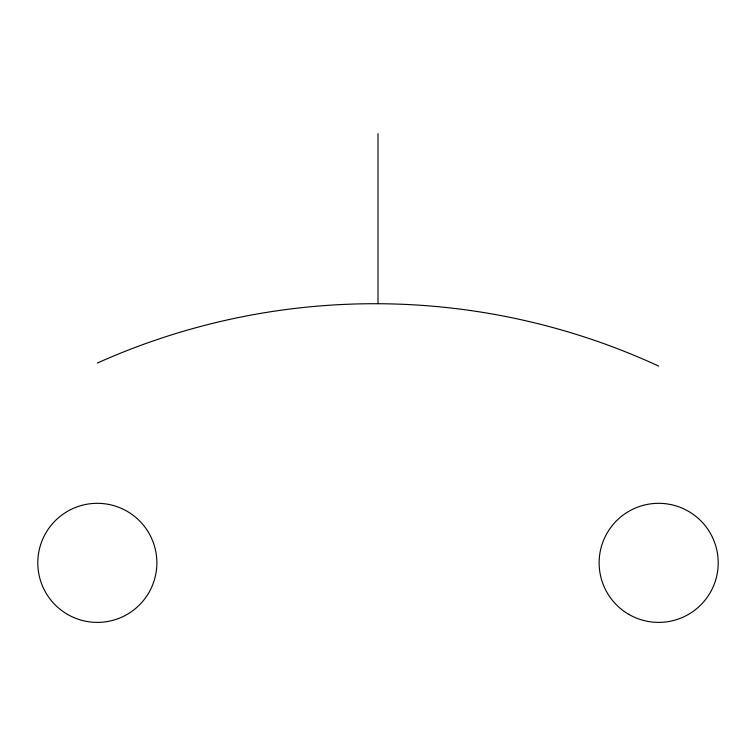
<?xml version="1.0" encoding="UTF-8"?>
<svg xmlns="http://www.w3.org/2000/svg" width="756" height="756" viewBox="0 0 756 756"><rect width="100%" height="100%" fill="white"/><g stroke="black" fill="none" stroke-linecap="round" stroke-linejoin="round"><path stroke-width="1.13" d="M378 133.614L378 303.714M97.335 363.06A677.745 677.745 0 0 1 658.665 366.084M67.567 614.411A59.535 59.535 0 0 0 156.87 562.851A59.535 59.535 0 0 0 67.567 511.292A59.535 59.535 0 0 0 67.567 614.411M628.897 614.411A59.535 59.535 0 0 0 718.2 562.851A59.535 59.535 0 0 0 628.897 511.292A59.535 59.535 0 0 0 628.897 614.411"/></g></svg>
